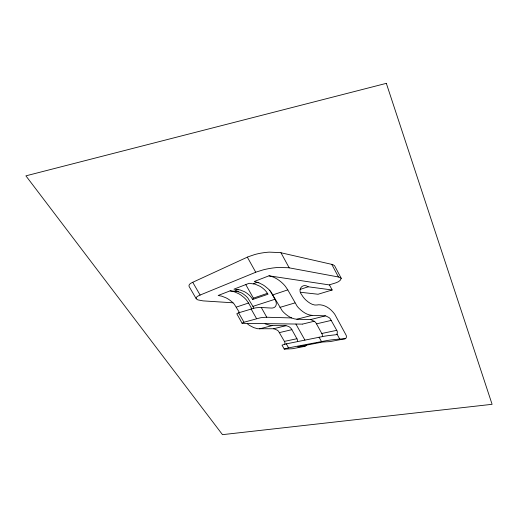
<?xml version="1.0" encoding="UTF-8"?>
<svg xmlns="http://www.w3.org/2000/svg" width="518" height="518" viewBox="0 0 518 518"><rect width="100%" height="100%" fill="white"/><g stroke="black" fill="none" stroke-linecap="round" stroke-linejoin="round"><path stroke-width="0.78" d="M322.325 336.57L322.384 335.101A11.156 7.019 7 0 0 321.782 333.488L316.187 323.29A12.982 8.269 7.5 0 0 314.672 321.548L310.891 319.587L296.885 319.237C291.984 318.946 287.587 316.097 284.117 312.794A35.366 23.355 7.1 0 1 282.103 310.619L270.687 291.569A35.043 22.773 11.4 0 0 268.039 288.74L264.866 286.124A25.453 16.66 11 0 0 262.807 284.764L258.611 282.686L254.241 281.514L268.959 275.816L329.461 284.939L332.161 289.989L308.171 286.784C302.447 282.711 297.222 289.795 301.683 294.723A31.423 21.147 5.9 0 0 306.028 300.181C309.071 302.888 313.079 305.724 317.366 304.979A3.632 2.396 6.9 0 0 317.922 304.785C323.549 304.416 328.736 307.407 332.426 311.435A36.545 23.388 7.6 0 1 334.861 314.445L346.108 335.178A10.328 6.501 5.7 0 1 346.406 336.273L346.244 337.846L345.325 338.707L330.07 341.589A1.742 1.088 6 0 1 329.739 341.627L322.818 342.003L297.682 346.82L304.804 346.354M297.397 341.608L297.487 340.229A9.693 6.028 8.3 0 0 296.931 338.74L291.569 329.131A11.066 6.967 8.7 0 0 290.08 327.493L289.251 326.864A6.844 4.319 8.5 0 0 288.591 326.469L286.098 325.692L270.901 325.589L265.086 323.815M306.611 345.105L305.264 346.283L292.566 348.692A2.163 1.334 8 0 1 292.23 348.737L284.285 349.119L282.019 345.13L285.819 343.971L323.99 336.279A128.561 72.242 4.4 0 1 328.503 335.593L335.25 334.816A2.758 1.748 5.7 0 0 337.114 334.149M284.829 344.192L284.952 342.871A9 5.562 8.9 0 0 284.414 341.381L278.451 331.164A9.68 6.054 9.3 0 0 277.292 330.186L273.899 328.762L257.569 328.723L253.665 327.59L249.553 325.421A20.26 12.95 9.9 0 1 247.261 323.666M252.732 299.449L268.039 294.23L266.265 291.647A27.214 17.741 11.3 0 0 263.688 288.986L262.179 287.749A20.027 13.131 11 0 0 260.023 286.305L255.147 284.162L249.126 283.288L233.955 289.167L239.976 289.912L244.276 291.608A18.247 11.83 11.7 0 1 246.963 293.272L248.452 294.444A24.605 15.87 11.9 0 1 250.99 296.976L252.732 299.449L253.399 298.148L267.489 293.311M329.461 284.939C333.106 283.216 340.235 282.815 341.252 278.315L334.596 265.76L332.809 264.601L280.296 252.609L269.341 252.136A51.742 34.596 9.2 0 0 263.215 252.771L260.742 253.179A62.969 41.718 8.9 0 0 254.83 254.519L248.09 256.811L192.728 282.284C191.213 283.068 188.267 284.317 189.096 286.473L196.231 298.763L197.818 299.877L203.037 300.88L232.99 302.797M341.252 278.315L338.746 277.046L288.532 267.722L277.765 267.502A57.945 37.84 8.4 0 0 271.685 268.162L269.218 268.564A70.733 45.694 8.1 0 0 263.306 269.826L256.501 271.937L200.123 295.053C198.698 295.791 195.668 296.672 196.231 298.763M238.746 291.66L230.134 290.844L218.149 295.48L221.814 296.179L225.926 297.805A20.927 13.326 12.6 0 1 229.273 299.76L231.701 301.631A27.609 17.482 12.8 0 1 234.253 304.15L239.471 312.548M238.105 289.581L235.01 290.766L241.174 292.754A17.955 11.61 11.9 0 1 243.855 294.399L245.344 295.558A24.106 15.514 12 0 1 247.876 298.064L252.907 306.384A19.205 12.309 11.5 0 1 253.742 308.204M253.276 283.786L256.695 282.485L258.806 282.75M236.363 307.096L248.543 303.017L251.735 308.676M272.934 294.846L287.768 289.879L297.177 306.274A39.239 26.159 5.9 0 0 299.21 308.54C302.661 311.927 307.006 314.97 311.953 315.358L325.731 315.876L329.079 317.605A13.345 8.56 6.6 0 1 330.257 318.745L336.894 330.601A11.61 7.343 6.2 0 1 337.373 331.973L337.037 334.11L339.691 339.025L344.742 338.785A1.612 1.01 5.2 0 0 345.059 338.753M302.285 324.119L242.133 323.349L236.791 313.746L238.623 312.82L254.714 308.029A36.441 22.863 9.4 0 1 256.96 307.711L260.852 307.478L270.953 308.042A5.439 3.548 9.6 0 0 273.42 307.802C275.88 307.206 276.839 304.319 276.081 302.098A19.956 13.002 10.4 0 0 274.941 299.287L271.49 293.058A25.337 16.582 11 0 0 269.464 290.164M300.103 289.413L308.171 286.784M252.907 306.384L274.941 299.287M332.161 289.989L318.058 294.25L300.589 292.281M279.895 307.401L294.93 302.92M242.061 323.271L243.732 322.3L260.23 317.825A42.34 26.107 8.9 0 1 262.471 317.508L266.323 317.23L291.595 317.935M259.544 328.859L272.008 325.647M296.885 319.237L311.953 315.358M273.549 328.768L285.93 325.692M310.547 319.567L325.395 315.87M302.473 324.1L314.309 321.225M279.493 332.588L291.893 329.662M316.524 323.86L331.365 320.364M284.414 341.381L296.931 338.74M321.782 333.488L336.745 330.329M284.22 349.067L288.053 347.966L327.337 340.488A151.8 83.035 4.1 0 1 331.403 339.899L339.691 339.025M230.134 290.844L234.492 291.835L238.649 293.7A22.442 14.426 12.1 0 1 241.336 295.389L243.797 297.338A29.876 19.095 12.3 0 1 246.38 299.961L248.543 303.017M269.03 275.829C274.307 276.78 278.995 279.875 282.815 283.527A38.669 25.369 10.8 0 1 285.489 286.48L287.768 289.879M295.914 324.067L304.901 340.08M192.728 282.284L200.123 295.053M238.623 312.82L243.978 322.228M251.049 308.877L256.546 318.622M245.778 284.583L253.399 298.148M261.299 307.504L266.764 317.249M286.331 343.868L288.565 347.869M247.345 257.148L255.743 272.248M319.082 337.186L321.451 341.511M280.976 252.758L289.193 267.845M331.74 264.303L338.461 276.988M386.331 83.346L25.9 175.848L222.481 434.654L492.1 404.312L386.331 83.346"/></g></svg>
